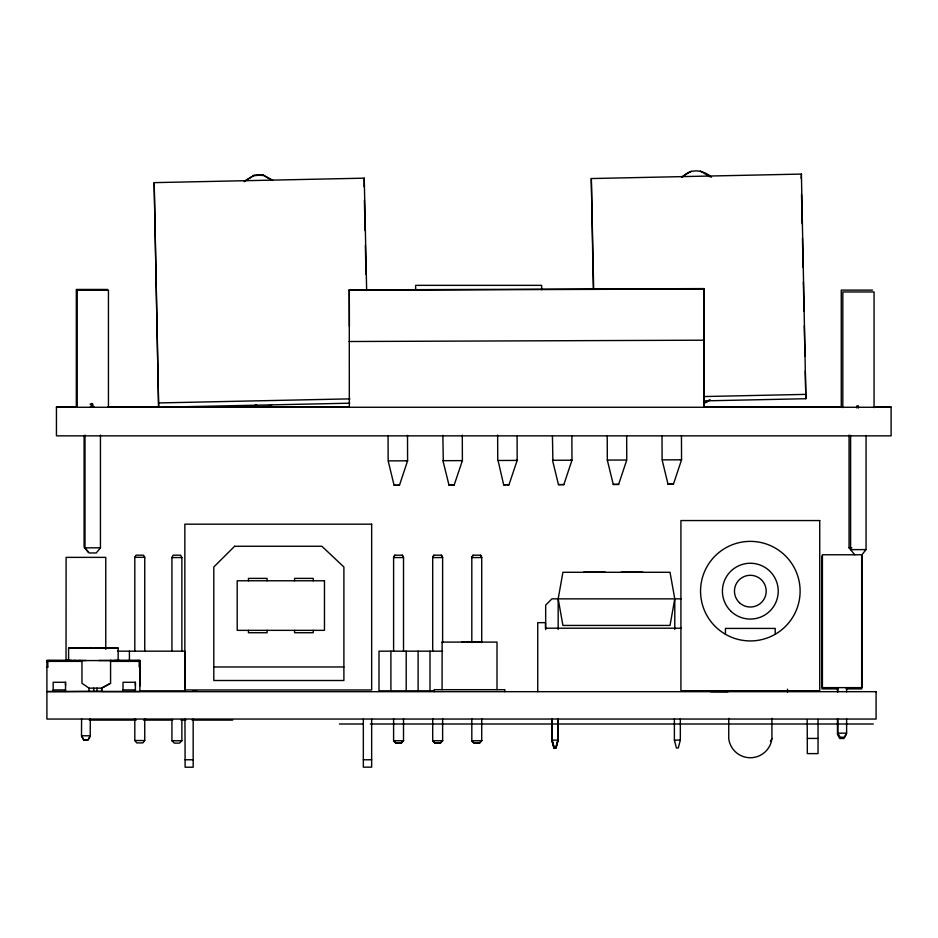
<?xml version="1.0" encoding="UTF-8"?>
<svg xmlns="http://www.w3.org/2000/svg" width="938" height="938" viewBox="0 0 938 938"><rect width="100%" height="100%" fill="white"/><g stroke="black" fill="none" stroke-linecap="round" stroke-linejoin="round"><path stroke-width="1.41" d="M114.436 660.469L118.153 660.458L118.153 648.064L68.603 648.064L68.603 660.458L69.236 660.458M139.868 685.948L139.868 661.372L138.578 660.458M366.652 290.499L364.249 178.161L154.16 182.64L158.628 407.268L349.757 403.199M158.628 407.268L154.16 182.64M244.314 181.655L254.069 175.3L258.618 174.867L263.179 175.101L273.169 180.518M271.891 180.331L263.179 175.101M255.441 404.559L259.158 407.033L255.417 405.005M265.97 407.045L268.256 406.834L270.719 404.946M364.249 178.161L364.12 186.885M703.746 400.889L805.871 398.72L801.404 174.081L591.303 178.548L593.355 289.396M711.567 177.118C702.961 169.766 690.731 168.054 682.688 176.836M700.323 171.021L710.289 176.942M801.181 178.431L801.404 174.081M558.169 629.445L558.169 598.854L562.929 572.286L670.025 572.286L674.785 598.854L674.785 629.445M674.785 598.854L670.025 625.435L562.929 625.435L558.169 598.854M555.671 747.996L557.829 740.117L557.829 718.754M555.812 747.996L558.04 740.117L558.04 718.754M680.331 718.754L680.331 740.117L678.28 747.996L676.439 747.996L674.387 740.117L674.387 718.754M388.062 435.466L388.156 460.886L394.089 485.239L398.122 485.227L399.471 485.216L407.596 460.816L407.502 435.396M450.861 485.04L448.88 485.04L454.168 485.016L462.387 460.617L462.293 435.197M505.652 484.829L503.671 484.829L508.959 484.817L517.178 460.417L517.096 436.405M561.839 484.629L563.844 484.606L571.969 460.206L571.875 436.205M607.226 436.064L607.32 460.077L613.253 484.43L616.629 484.418L618.634 484.407L626.76 460.007L626.666 435.994M662.017 435.865L662.111 459.878L668.032 484.219L670.025 484.219L673.425 484.196L681.551 459.808L681.457 435.795M171.935 651.171L171.935 557.571L173.12 555.19L180.694 555.19L181.878 557.571L181.878 651.171M394.781 555.19L393.597 557.571L403.516 557.571L402.32 555.19L394.781 555.19L393.597 557.301L393.597 651.171M433.895 555.19L432.699 557.571L442.619 557.571L441.435 555.19L433.895 555.19L432.699 557.301L432.699 651.171M472.998 555.19L471.814 557.571L481.722 557.571L480.537 555.19L472.998 555.19L471.814 557.301L471.814 642.507M846.615 718.942L846.615 733.176L844.364 737.221L840.131 737.221L837.88 733.176L837.88 718.942M846.205 734.454L843.954 738.499L839.721 738.499L837.47 734.454L837.47 718.801M134.814 651.171L134.814 557.301L136.01 555.19L143.549 555.19L144.733 557.301L144.733 651.171M144.733 718.602L144.733 740.528L142.869 742.896L136.678 742.896L134.814 740.528L134.814 718.602M403.516 740.528L401.652 742.896L395.449 742.896L393.597 740.528M442.619 740.528L440.754 742.896L434.564 742.896L432.699 740.528M481.722 740.528L479.869 742.896L473.667 742.896L471.814 740.528M100.448 435.091L100.448 547.815L96.274 552.963L89.157 552.963L84.995 547.815L84.995 435.091M861.881 554.78L866.055 549.621L866.055 435.431M349.323 407.209L349.276 289.912L703.875 288.599L704.321 406.94M703.946 407.35L703.875 288.599M46.9 662.287L47.826 661.372L81.958 661.372M181.878 719.352L181.878 740.739L179.475 743.119L174.339 743.119L171.935 740.739L171.935 719.352M403.516 718.602L403.516 740.739L401.101 743.119L396 743.119L393.597 740.739L393.597 718.602M442.619 718.602L442.619 740.739L440.215 743.119L435.115 743.119L432.699 740.739L432.699 718.602M481.722 718.602L481.722 740.739L479.318 743.119L474.218 743.119L471.814 740.739L471.814 718.602M709.081 400.116L705.411 402.754L710.277 399.823M244.349 181.151L254.069 175.3M268.256 406.834L271.914 404.63M681.492 177.071L691.224 171.22M53.173 691.447L53.173 682.278L65.543 682.278L65.543 691.447L46.9 691.447L46.9 660.458L81.958 660.563L81.958 683.286L89.028 688.14L101.667 688.14L110.578 683.286L110.578 660.563L139.868 660.458L139.868 691.447L101.691 691.447L101.667 688.14L110.578 683.286M101.667 691.13L65.789 691.447M254.057 175.699L258.595 175.277M268.28 406.435L259.181 406.635M388.496 460.886L407.596 460.816L406.318 460.804M443.287 460.675L442.853 435.267M462.047 460.628L442.947 460.687L448.974 485.028M515.9 460.406L517.178 460.417L497.738 460.488L497.644 435.068M552.869 460.277L552.447 436.276M626.42 460.019L607.32 460.077M662.451 459.866L681.551 459.808L680.261 459.784M454.168 485.016L452.28 485.016M503.671 484.829L498.066 460.488M508.959 484.817L507.071 484.805M570.679 460.195L571.969 460.206L552.529 460.277L558.462 484.629L563.844 484.606M158.85 402.93L349.98 398.861M703.969 396.551L806.105 394.37M68.368 660.446L67.266 660.458L71.523 660.469M348.936 290.276L703.535 288.963M349.077 341.514L703.688 340.201M615.949 484.407L618.634 484.407M560.443 484.629L558.462 484.629M615.234 484.43L613.253 484.43M396.071 485.239L394.183 485.239M397.489 485.216L399.471 485.216M107.553 289.455L76.318 289.455L76.318 406.576M872.504 290.112L841.269 290.112L841.269 407.233M90.036 404.149L92.827 404.067L92.827 407.268M90.376 406.576L93.941 406.576M76.939 406.986L56.444 406.986L56.444 435.853L891.1 435.853L891.1 406.986L873.524 406.986M107.694 406.986L158.944 406.986M189.687 406.986L349.299 406.986M703.664 406.986L841.316 406.986M56.444 407.268L891.1 407.268M84.995 547.815L100.448 547.815M849.054 435.044L849.054 547.769L851.868 547.769M866.055 549.621L850.602 549.621L850.602 435.431M134.814 557.301L144.733 557.301M171.935 557.571L181.878 557.571M583.647 572.168L605.338 572.168M621.249 572.168L642.835 572.168M681.023 598.854L551.919 598.854L545.67 605.104L545.67 629.609M681.234 628.214L545.47 628.214L545.47 622.656L537.744 622.656L537.744 691.681M461.754 642.002L481.382 642.002M442.079 642.096L497.011 642.096L497.011 689.688M92.581 648.076L68.603 648.064M94.175 648.041L118.153 648.064M117.52 651.171L184.751 651.171L184.751 690.837L139.621 690.837M442.619 651.171L378.999 651.171L378.999 690.837L434.177 690.837M110.332 660.469L119.501 660.458L118.833 660.446M99.018 660.481L111.259 660.469M46.9 660.458L68.685 660.458M81.958 660.563L110.578 660.563M139.868 660.458L117.52 660.446M79.589 660.469L86.202 660.469M110.578 661.372L139.187 661.372L139.187 667.012L139.868 667.012M47.826 667.012L46.9 667.012L47.803 667.059L47.826 661.372M213.794 666.965L343.894 666.965M837.587 688.914L822.005 688.914L822.005 556.046M846.088 688.914L861.67 688.914L861.67 556.046M53.173 689.911L65.543 689.911M123.019 689.911L135.4 689.911M192.689 690.837L196.652 690.837M89.262 720.103L136.127 720.103M143.467 720.103L172.756 720.103M180.882 720.103L185.876 720.103M192.149 720.103L232.636 720.103M339.427 724.007L363.252 724.007M370.334 724.007L873.313 724.007M837.88 733.176L846.615 733.176M807.161 719.634L807.313 738.429L818.042 738.429M557.735 740.117L551.779 740.117L551.779 718.754L551.954 740.117L554.241 747.996L552.224 740.117M674.387 740.117L680.331 740.117M134.814 740.528L144.733 740.528M171.935 740.739L181.878 740.739M393.597 740.739L403.516 740.739M432.699 740.739L442.619 740.739M471.814 740.739L481.722 740.739M184.95 719.059L185.103 759.768L193.169 759.768M363.334 759.768L371.659 759.768M74.313 660.469L80.305 660.469M70.338 660.469L75.298 660.469M710.594 691.693L728.017 691.775M668.032 484.219L673.425 484.196M259.732 175.336L263.156 175.5M849.054 547.769L854.764 554.78M88.278 552.259L84.103 547.112L84.103 435.853M480.537 555.19L481.722 557.301L481.722 642.507M441.435 555.19L442.619 557.301L442.619 642.507M402.32 555.19L403.516 557.301L403.516 651.171M554.041 747.996L551.814 740.117L553.842 747.996L556.117 747.996L558.169 740.117L558.063 718.754M135.307 682.278L135.4 685.338M65.449 682.278L65.543 685.338M801.521 194.471L802.142 223.654M802.459 238.24L803.08 267.424M803.385 282.01L804.007 311.181M804.323 325.779L804.968 356.417M805.285 371.002L805.871 398.72M591.303 178.548L593.672 289.432M364.401 200.017L365.058 230.654M365.363 245.24L365.984 274.424M349.276 289.912L349.405 326.436M101.667 688.14L101.691 691.447M874.052 407.62L874.052 291.964L842.816 291.964L842.816 407.62M858.434 408.018L858.434 405.873L856.875 405.873L856.875 408.018M846.615 687.636L846.615 691.904M837.88 687.636L837.88 691.904M837.47 688.914L837.47 691.763M818.042 719.376L818.042 753.613L807.313 753.613L807.313 738.429M787.545 689.219L787.545 692.033M775.222 634.264L775.222 628.425L725.437 628.425L725.437 634.264A49.784 49.784 0 0 0 800.114 591.151A49.784 49.784 0 0 0 725.437 548.038A49.784 49.784 0 0 0 725.437 634.264M771.915 718.32L771.915 738.663A24.517 24.517 0 0 1 770.379 741.161M728.744 718.32L728.744 738.663A21.75 21.75 0 0 0 771.915 738.663M551.978 718.754L551.978 740.117M541.648 289.736L541.648 285.351L415.663 285.351L415.663 289.736M504.843 691.681L504.843 689.688L434.235 689.688L434.235 691.681M442.126 642.096L442.079 689.688M430.003 651.171L430.003 690.837M418.102 651.171L418.102 690.837M406.213 651.171L406.213 690.837M390.9 651.171L390.9 690.837M371.659 719.059L371.659 767.155L363.334 767.155L363.334 719.059M313.222 580.774L313.222 578.383L294.579 578.383L294.579 580.774M313.222 630.348L313.222 632.728L294.579 632.728L294.579 630.348M267.084 580.774L267.084 578.383L248.441 578.383L248.441 580.774M267.084 630.348L267.084 632.728L248.441 632.728L248.441 630.348M193.169 719.059L193.169 767.214L185.103 767.214L185.103 759.768M135.4 691.447L135.4 682.278L123.019 682.278L123.019 691.447M129.421 651.171L129.421 661.091M108.445 407.268L108.445 290.159L77.209 290.159L77.209 407.268M105.771 649.354L105.771 557.371L66.106 557.371L66.035 661.349M96.931 688.14L96.931 691.13M93.765 688.14L93.765 691.13M91.936 403.363L91.936 406.576M91.267 404.067L91.267 407.268M90.306 718.696L90.224 736.096L87.984 740.141L83.74 740.141L81.5 736.096L81.583 718.696M89.028 688.14L89.028 691.447M90.306 735.779L88.055 739.824L83.822 739.824L81.583 735.779L90.306 735.779M234.617 546.268L213.794 567.021L213.794 680.507L343.894 680.507L343.894 567.021L321.886 546.268L234.617 546.268M819.742 520.555L680.918 520.555L680.918 690.708L819.742 690.708L819.742 520.555M371.659 524.178L184.845 524.178L184.845 689.969L371.659 689.969L371.659 524.178M862.081 554.768L822.415 554.768L822.415 687.636L862.081 687.636L862.081 554.768M324.466 580.774L237.197 580.774L237.197 630.348L324.466 630.348L324.466 580.774M876.08 691.681L46.9 691.681L46.9 719.047L876.08 719.047L876.08 691.681M739.507 602.759A15.864 15.864 0 0 0 765.783 594.727A15.864 15.864 0 0 0 745.698 575.979A15.864 15.864 0 0 0 739.507 602.759M731.288 611.564A27.906 27.906 0 0 0 777.52 597.436A27.906 27.906 0 0 0 742.181 564.465A27.906 27.906 0 0 0 731.288 611.564"/></g></svg>
